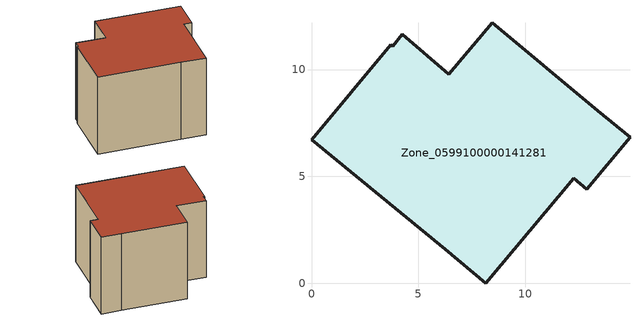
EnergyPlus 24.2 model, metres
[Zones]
Zone_0599100000141281
 floor ground (C_G): 12.26,4.92 8.16,0 6.26,1.58 0,6.72 3.7,11.16 3.79,11.09 4.24,11.64 6.42,9.78 8.45,12.2 13.4,8.06 14.9,6.84 12.88,4.41 z0
 wall outside (C_F): 0,6.72 6.26,1.58 8.16,0 12.26,4.92 12.88,4.41 14.9,6.84 13.4,8.06 8.45,12.2 6.42,9.78 4.24,11.64 3.79,11.09 3.7,11.16 0,6.72 z0:8.23
 roof outside (C_R): 4.24,11.64 3.79,11.09 3.7,11.16 0,6.72 6.26,1.58 8.16,0 12.26,4.92 12.88,4.41 14.9,6.84 13.4,8.06 8.45,12.2 6.42,9.78 z8.23
[BUILDING]
Pand.0599100000141281: North Axis=0; Terrain=City; Loads Convergence Tolerance Value=0.04; Temperature Convergence Tolerance Value=0.4; Solar Distribution=FullExterior; Maximum Number of Warmup Days=25; Minimum Number of Warmup Days=1
[Site:Location]
Rotterdam.The.Hague.AP_ZH_NLD Design_Conditions: Latitude=51.96; Longitude=4.45; Time Zone=1; Elevation=-4.5
[SITE:GROUNDTEMPERATURE:BUILDINGSURFACE]
18, 18, 18, 18, 18, 18, 18, 18, 18, 18, 18, 18
[MATERIAL] Thermal Absorptance=0.9; Solar Absorptance=0.7; Visible Absorptance=0.7
Name | Roughness | Thickness | Conductivity | Density | Specific Heat
G.TC.1946-1964 | MediumSmooth | 0.15 | 1 | 540 | 1210
F.TC.1946-1964 | Rough | 0.3 | 0.857143 | 1920 | 840
R.TC.1946-1964 | MediumRough | 0.2 | 0.235294 | 1500 | 1000
[CONSTRUCTION]
C_G: G.TC.1946-1964
C_F: F.TC.1946-1964
C_R: R.TC.1946-1964
[ZONE]
Zone_0599100000141281: Type=1; Multiplier=1; Ceiling Height=Autocalculate; Volume=Autocalculate; Floor Area=autocalculate; Part of Total Floor Area=Yes
[ZONEINFILTRATION:DESIGNFLOWRATE]
Infil_Zone_0599100000141281: Zone or ZoneList or Space or SpaceList=Zone_0599100000141281; Schedule=AlwaysOn; Design Flow Rate Calculation Method=Flow/Area; Flow Rate per Floor Area=0.003; Constant Term Coefficient=1; Temperature Term Coefficient=0; Velocity Term Coefficient=0; Velocity Squared Term Coefficient=0
[HVACTEMPLATE:ZONE:IDEALLOADSAIRSYSTEM]
Zone_0599100000141281: Maximum Heating Supply Air Temperature=50; Minimum Cooling Supply Air Temperature=13; Maximum Heating Supply Air Humidity Ratio=0.0156; Minimum Cooling Supply Air Humidity Ratio=0.0077; Heating Limit=NoLimit; Cooling Limit=NoLimit; Dehumidification Control Type=ConstantSensibleHeatRatio; Cooling Sensible Heat Ratio=0.7; Dehumidification Setpoint=60; Humidification Control Type=None; Humidification Setpoint=30; Outdoor Air Method=None; Outdoor Air Flow Rate per Person=0.00944; Outdoor Air Flow Rate per Zone Floor Area=0; Outdoor Air Flow Rate per Zone=0; Demand Controlled Ventilation Type=None; Outdoor Air Economizer Type=NoEconomizer; Heat Recovery Type=None; Sensible Heat Recovery Effectiveness=0.7; Latent Heat Recovery Effectiveness=0.65
[ZONECONTROL:THERMOSTAT]
ThermostatControl_Zone_0599100000141281: Zone or ZoneList=Zone_0599100000141281; Control Type Schedule=DualSetpointControlType; Control 1=Thermostat_Zone_0599100000141281; Temperature Difference Between Cutout And Setpoint=0
[THERMOSTATSETPOINT:DUALSETPOINT]
Thermostat_Zone_0599100000141281: Heating Setpoint Temperature Schedule=HeatingSetpoint_Zone_0599100000141281; Cooling Setpoint Temperature Schedule=CoolingSetpoint_Zone_0599100000141281
[SCHEDULE:COMPACT]
HeatingSetpoint_Zone_0599100000141281: Through: 12/31, For: AllDays, Until: 24:00, 21
CoolingSetpoint_Zone_0599100000141281: Through: 12/31, For: AllDays, Until: 24:00, 24
DualSetpointControlType: Through: 12/31, For: AllDays, Until: 24:00, 4
AlwaysOn: Through: 12/31, For: AllDays, Until: 24:00, 1
